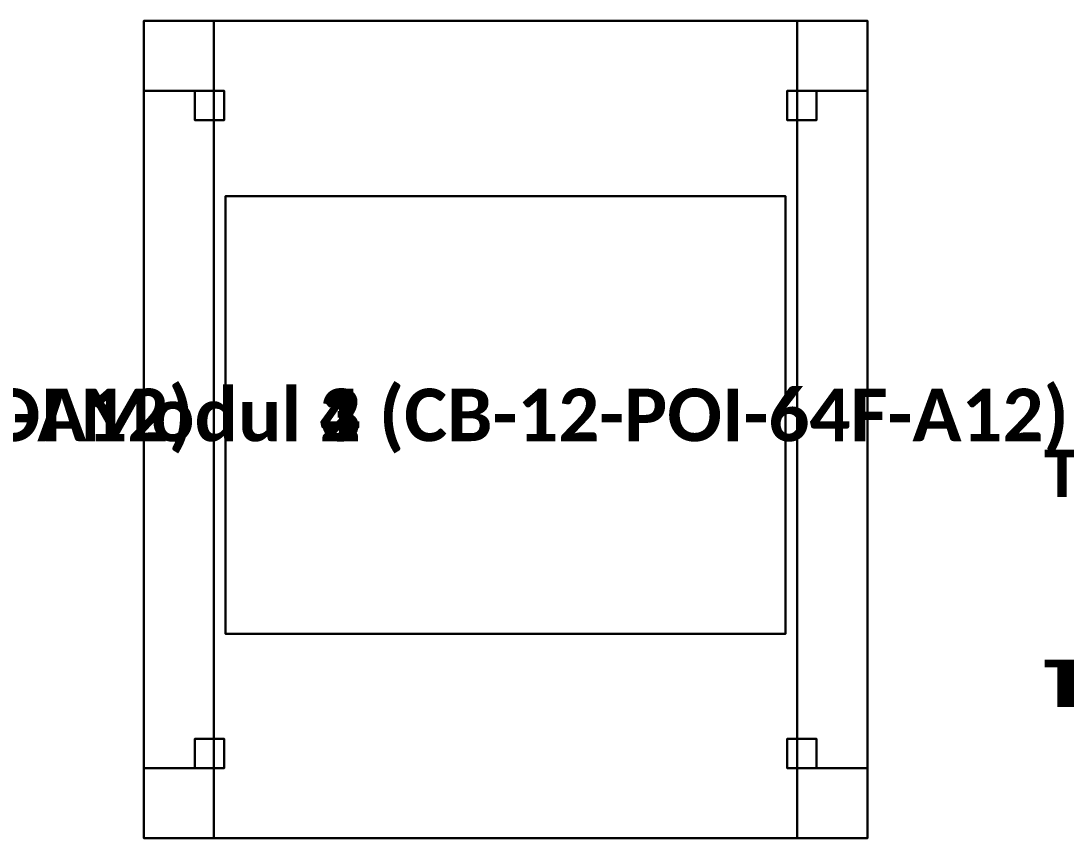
# Model space of a CAD drawing. Header units: millimetres. Extents: x -25000 to 25000, y -60388 to 35000.
# Drawn here: x -14815 to -13920, y -60220 to -59520 of the extents above; entities that cross this region are included whole.
import ezdxf
from ezdxf.enums import TextEntityAlignment as Align

# ---------------------------------------------------------------- set-up
doc = ezdxf.new("R2010")
doc.units = ezdxf.units.MM
for name, color, linetype in [('EKP_POI_MODULLERI', 40, 'CONTINUOUS'), ('EKP_POI_TASIYICI_SASE', 30, 'CONTINUOUS'), ('EKP_TURKCELL_RRU', 5, 'CONTINUOUS')]:
    doc.layers.add(name, color=color, linetype=linetype)
doc.styles.get("Standard").update_dxf_attribs({"font": 'calibrib.ttf'})

msp = doc.modelspace()

# ---------------------------------------------------------------- linework, layer by layer
at = {"layer": 'EKP_POI_MODULLERI'}
for p, q in [((-14160, -59670, 18279.5), (-14640, -59670, 18279.5)), ((-14640, -59670, 18279.5), (-14640, -60045, 18279.5)), ((-14160, -59670, 18543.5), (-14640, -59670, 18543.5)), ((-14640, -59670, 18543.5), (-14640, -60045, 18543.5)), ((-14640, -59670, 18279.5), (-14640, -59670, 18543.5)), ((-14160, -59670, 18594.5), (-14640, -59670, 18594.5)), ((-14640, -59670, 18594.5), (-14640, -60045, 18594.5)), ((-14160, -59670, 18858.5), (-14640, -59670, 18858.5)), ((-14640, -59670, 18858.5), (-14640, -60045, 18858.5)), ((-14640, -59670, 18594.5), (-14640, -59670, 18858.5)), ((-14160, -59670, 18909.5), (-14640, -59670, 18909.5)), ((-14640, -59670, 18909.5), (-14640, -60045, 18909.5)), ((-14160, -59670, 19173.5), (-14640, -59670, 19173.5)), ((-14640, -59670, 19173.5), (-14640, -60045, 19173.5)), ((-14640, -59670, 18909.5), (-14640, -59670, 19173.5)), ((-14160, -59670, 19224.5), (-14640, -59670, 19224.5)), ((-14640, -59670, 19224.5), (-14640, -60045, 19224.5)), ((-14160, -59670, 19488.5), (-14640, -59670, 19488.5)), ((-14640, -59670, 19488.5), (-14640, -60045, 19488.5)), ((-14640, -59670, 19224.5), (-14640, -59670, 19488.5)), ((-14160, -60045, 18279.5), (-14160, -59670, 18279.5)), ((-14160, -60045, 18543.5), (-14160, -59670, 18543.5)), ((-14160, -59670, 18279.5), (-14160, -59670, 18543.5)), ((-14160, -60045, 18594.5), (-14160, -59670, 18594.5)), ((-14160, -60045, 18858.5), (-14160, -59670, 18858.5)), ((-14160, -59670, 18594.5), (-14160, -59670, 18858.5)), ((-14160, -60045, 18909.5), (-14160, -59670, 18909.5)), ((-14160, -60045, 19173.5), (-14160, -59670, 19173.5)), ((-14160, -59670, 18909.5), (-14160, -59670, 19173.5)), ((-14160, -60045, 19224.5), (-14160, -59670, 19224.5)), ((-14160, -60045, 19488.5), (-14160, -59670, 19488.5)), ((-14160, -59670, 19224.5), (-14160, -59670, 19488.5)), ((-14640, -60045, 18279.5), (-14160, -60045, 18279.5)), ((-14640, -60045, 18543.5), (-14160, -60045, 18543.5)), ((-14640, -60045, 18279.5), (-14640, -60045, 18543.5)), ((-14640, -60045, 18594.5), (-14160, -60045, 18594.5)), ((-14640, -60045, 18858.5), (-14160, -60045, 18858.5)), ((-14640, -60045, 18594.5), (-14640, -60045, 18858.5)), ((-14640, -60045, 18909.5), (-14160, -60045, 18909.5)), ((-14640, -60045, 19173.5), (-14160, -60045, 19173.5)), ((-14640, -60045, 18909.5), (-14640, -60045, 19173.5)), ((-14640, -60045, 19224.5), (-14160, -60045, 19224.5)), ((-14640, -60045, 19488.5), (-14160, -60045, 19488.5)), ((-14640, -60045, 19224.5), (-14640, -60045, 19488.5)), ((-14160, -60045, 18279.5), (-14160, -60045, 18543.5)), ((-14160, -60045, 18594.5), (-14160, -60045, 18858.5)), ((-14160, -60045, 18909.5), (-14160, -60045, 19173.5)), ((-14160, -60045, 19224.5), (-14160, -60045, 19488.5))]:
    msp.add_line(p, q, dxfattribs=at)
for points in [[(-14640, -60045, 18279.5), (-14160, -60045, 18279.5), (-14160, -59670, 18279.5), (-14640, -59670, 18279.5)], [(-14640, -60045, 18543.5), (-14160, -60045, 18543.5), (-14160, -59670, 18543.5), (-14640, -59670, 18543.5)], [(-14640, -59670, 18279.5), (-14160, -59670, 18279.5), (-14160, -59670, 18543.5), (-14640, -59670, 18543.5)], [(-14640, -60045, 18279.5), (-14640, -59670, 18279.5), (-14640, -59670, 18543.5), (-14640, -60045, 18543.5)], [(-14640, -60045, 18594.5), (-14160, -60045, 18594.5), (-14160, -59670, 18594.5), (-14640, -59670, 18594.5)], [(-14640, -60045, 18858.5), (-14160, -60045, 18858.5), (-14160, -59670, 18858.5), (-14640, -59670, 18858.5)], [(-14640, -59670, 18594.5), (-14160, -59670, 18594.5), (-14160, -59670, 18858.5), (-14640, -59670, 18858.5)], [(-14640, -60045, 18594.5), (-14640, -59670, 18594.5), (-14640, -59670, 18858.5), (-14640, -60045, 18858.5)], [(-14640, -60045, 18909.5), (-14160, -60045, 18909.5), (-14160, -59670, 18909.5), (-14640, -59670, 18909.5)], [(-14640, -60045, 19173.5), (-14160, -60045, 19173.5), (-14160, -59670, 19173.5), (-14640, -59670, 19173.5)], [(-14640, -59670, 18909.5), (-14160, -59670, 18909.5), (-14160, -59670, 19173.5), (-14640, -59670, 19173.5)], [(-14640, -60045, 18909.5), (-14640, -59670, 18909.5), (-14640, -59670, 19173.5), (-14640, -60045, 19173.5)], [(-14640, -60045, 19224.5), (-14160, -60045, 19224.5), (-14160, -59670, 19224.5), (-14640, -59670, 19224.5)], [(-14640, -60045, 19488.5), (-14160, -60045, 19488.5), (-14160, -59670, 19488.5), (-14640, -59670, 19488.5)], [(-14640, -59670, 19224.5), (-14160, -59670, 19224.5), (-14160, -59670, 19488.5), (-14640, -59670, 19488.5)], [(-14640, -60045, 19224.5), (-14640, -59670, 19224.5), (-14640, -59670, 19488.5), (-14640, -60045, 19488.5)], [(-14160, -60045, 18279.5), (-14160, -59670, 18279.5), (-14160, -59670, 18543.5), (-14160, -60045, 18543.5)], [(-14160, -60045, 18594.5), (-14160, -59670, 18594.5), (-14160, -59670, 18858.5), (-14160, -60045, 18858.5)], [(-14160, -60045, 18909.5), (-14160, -59670, 18909.5), (-14160, -59670, 19173.5), (-14160, -60045, 19173.5)], [(-14160, -60045, 19224.5), (-14160, -59670, 19224.5), (-14160, -59670, 19488.5), (-14160, -60045, 19488.5)], [(-14640, -60045, 18279.5), (-14160, -60045, 18279.5), (-14160, -60045, 18543.5), (-14640, -60045, 18543.5)], [(-14640, -60045, 18594.5), (-14160, -60045, 18594.5), (-14160, -60045, 18858.5), (-14640, -60045, 18858.5)], [(-14640, -60045, 18909.5), (-14160, -60045, 18909.5), (-14160, -60045, 19173.5), (-14640, -60045, 19173.5)], [(-14640, -60045, 19224.5), (-14160, -60045, 19224.5), (-14160, -60045, 19488.5), (-14640, -60045, 19488.5)]]:
    msp.add_3dface(points, dxfattribs=at)
at = {"layer": 'EKP_POI_TASIYICI_SASE'}
for p, q in [((-14090, -59520, 18121), (-14710, -59520, 18121)), ((-14710, -59520, 18121), (-14710, -60220, 18121)), ((-14090, -59520, 18221), (-14710, -59520, 18221)), ((-14710, -59520, 18221), (-14710, -60220, 18221)), ((-14710, -59520, 18121), (-14710, -59520, 18221)), ((-14650, -59520, 18221), (-14710, -59520, 18221)), ((-14710, -59520, 18221), (-14710, -59580, 18221)), ((-14650, -59520, 19541), (-14710, -59520, 19541)), ((-14710, -59520, 19541), (-14710, -59580, 19541)), ((-14710, -59520, 18221), (-14710, -59520, 19541)), ((-14090, -59520, 19541), (-14710, -59520, 19541)), ((-14710, -59520, 19541), (-14710, -60220, 19541)), ((-14090, -59520, 19601), (-14710, -59520, 19601)), ((-14710, -59520, 19601), (-14710, -60220, 19601)), ((-14710, -59520, 19541), (-14710, -59520, 19601)), ((-14650, -59580, 18221), (-14650, -59520, 18221)), ((-14650, -59580, 19541), (-14650, -59520, 19541)), ((-14650, -59520, 18221), (-14650, -59520, 19541)), ((-14090, -59520, 18221), (-14150, -59520, 18221)), ((-14150, -59520, 18221), (-14150, -59580, 18221)), ((-14090, -59520, 19541), (-14150, -59520, 19541)), ((-14150, -59520, 19541), (-14150, -59580, 19541)), ((-14150, -59520, 18221), (-14150, -59520, 19541)), ((-14090, -60220, 18121), (-14090, -59520, 18121)), ((-14090, -60220, 18221), (-14090, -59520, 18221)), ((-14090, -59520, 18121), (-14090, -59520, 18221)), ((-14090, -59580, 18221), (-14090, -59520, 18221)), ((-14090, -59580, 19541), (-14090, -59520, 19541)), ((-14090, -59520, 18221), (-14090, -59520, 19541)), ((-14090, -60220, 19541), (-14090, -59520, 19541)), ((-14090, -60220, 19601), (-14090, -59520, 19601)), ((-14090, -59520, 19541), (-14090, -59520, 19601)), ((-14710, -59580, 18221), (-14650, -59580, 18221)), ((-14710, -59580, 19541), (-14650, -59580, 19541)), ((-14710, -59580, 18221), (-14710, -59580, 19541)), ((-14650, -59580, 18261), (-14710, -59580, 18261)), ((-14710, -59580, 18261), (-14710, -60160, 18261)), ((-14650, -59580, 18301), (-14710, -59580, 18301)), ((-14710, -59580, 18301), (-14710, -60160, 18301)), ((-14710, -59580, 18261), (-14710, -59580, 18301)), ((-14650, -59580, 18861), (-14710, -59580, 18861)), ((-14710, -59580, 18861), (-14710, -60160, 18861)), ((-14650, -59580, 18901), (-14710, -59580, 18901)), ((-14710, -59580, 18901), (-14710, -60160, 18901)), ((-14710, -59580, 18861), (-14710, -59580, 18901)), ((-14650, -59580, 19481), (-14710, -59580, 19481)), ((-14710, -59580, 19481), (-14710, -60160, 19481)), ((-14650, -59580, 19521), (-14710, -59580, 19521)), ((-14710, -59580, 19521), (-14710, -60160, 19521)), ((-14710, -59580, 19481), (-14710, -59580, 19521)), ((-14641.3, -59580, 18221), (-14666.3, -59580, 18221)), ((-14666.3, -59580, 18221), (-14666.3, -59605, 18221)), ((-14641.3, -59580, 19541), (-14666.3, -59580, 19541)), ((-14666.3, -59580, 19541), (-14666.3, -59605, 19541)), ((-14666.3, -59580, 18221), (-14666.3, -59580, 19541)), ((-14650, -59580, 18221), (-14650, -59580, 19541)), ((-14650, -60160, 18261), (-14650, -59580, 18261)), ((-14650, -60160, 18301), (-14650, -59580, 18301)), ((-14650, -59580, 18261), (-14650, -59580, 18301)), ((-14650, -60160, 18861), (-14650, -59580, 18861)), ((-14650, -60160, 18901), (-14650, -59580, 18901)), ((-14650, -59580, 18861), (-14650, -59580, 18901)), ((-14650, -60160, 19481), (-14650, -59580, 19481)), ((-14650, -60160, 19521), (-14650, -59580, 19521)), ((-14650, -59580, 19481), (-14650, -59580, 19521)), ((-14641.3, -59605, 18221), (-14641.3, -59580, 18221)), ((-14641.3, -59605, 19541), (-14641.3, -59580, 19541)), ((-14641.3, -59580, 18221), (-14641.3, -59580, 19541)), ((-14133.7, -59580, 18221), (-14158.7, -59580, 18221)), ((-14158.7, -59580, 18221), (-14158.7, -59605, 18221)), ((-14133.7, -59580, 19541), (-14158.7, -59580, 19541)), ((-14158.7, -59580, 19541), (-14158.7, -59605, 19541)), ((-14158.7, -59580, 18221), (-14158.7, -59580, 19541)), ((-14150, -59580, 18221), (-14090, -59580, 18221)), ((-14150, -59580, 19541), (-14090, -59580, 19541)), ((-14150, -59580, 18221), (-14150, -59580, 19541)), ((-14090, -59580, 18261), (-14150, -59580, 18261)), ((-14150, -59580, 18261), (-14150, -60160, 18261)), ((-14090, -59580, 18301), (-14150, -59580, 18301)), ((-14150, -59580, 18301), (-14150, -60160, 18301)), ((-14150, -59580, 18261), (-14150, -59580, 18301)), ((-14090, -59580, 18861), (-14150, -59580, 18861)), ((-14150, -59580, 18861), (-14150, -60160, 18861)), ((-14090, -59580, 18901), (-14150, -59580, 18901)), ((-14150, -59580, 18901), (-14150, -60160, 18901)), ((-14150, -59580, 18861), (-14150, -59580, 18901)), ((-14090, -59580, 19481), (-14150, -59580, 19481)), ((-14150, -59580, 19481), (-14150, -60160, 19481)), ((-14090, -59580, 19521), (-14150, -59580, 19521)), ((-14150, -59580, 19521), (-14150, -60160, 19521)), ((-14150, -59580, 19481), (-14150, -59580, 19521)), ((-14133.7, -59605, 18221), (-14133.7, -59580, 18221)), ((-14133.7, -59605, 19541), (-14133.7, -59580, 19541)), ((-14133.7, -59580, 18221), (-14133.7, -59580, 19541)), ((-14090, -59580, 18221), (-14090, -59580, 19541)), ((-14090, -60160, 18261), (-14090, -59580, 18261)), ((-14090, -60160, 18301), (-14090, -59580, 18301)), ((-14090, -59580, 18261), (-14090, -59580, 18301)), ((-14090, -60160, 18861), (-14090, -59580, 18861)), ((-14090, -60160, 18901), (-14090, -59580, 18901)), ((-14090, -59580, 18861), (-14090, -59580, 18901)), ((-14090, -60160, 19481), (-14090, -59580, 19481)), ((-14090, -60160, 19521), (-14090, -59580, 19521)), ((-14090, -59580, 19481), (-14090, -59580, 19521)), ((-14666.3, -59605, 18221), (-14641.3, -59605, 18221)), ((-14666.3, -59605, 19541), (-14641.3, -59605, 19541)), ((-14666.3, -59605, 18221), (-14666.3, -59605, 19541)), ((-14641.3, -59605, 18221), (-14641.3, -59605, 19541)), ((-14158.7, -59605, 18221), (-14133.7, -59605, 18221)), ((-14158.7, -59605, 19541), (-14133.7, -59605, 19541)), ((-14158.7, -59605, 18221), (-14158.7, -59605, 19541)), ((-14133.7, -59605, 18221), (-14133.7, -59605, 19541)), ((-14641.3, -60135, 18221), (-14666.3, -60135, 18221)), ((-14666.3, -60135, 18221), (-14666.3, -60160, 18221)), ((-14641.3, -60135, 19541), (-14666.3, -60135, 19541)), ((-14666.3, -60135, 19541), (-14666.3, -60160, 19541)), ((-14666.3, -60135, 18221), (-14666.3, -60135, 19541)), ((-14641.3, -60160, 18221), (-14641.3, -60135, 18221)), ((-14641.3, -60160, 19541), (-14641.3, -60135, 19541)), ((-14641.3, -60135, 18221), (-14641.3, -60135, 19541)), ((-14133.7, -60135, 18221), (-14158.7, -60135, 18221)), ((-14158.7, -60135, 18221), (-14158.7, -60160, 18221)), ((-14133.7, -60135, 19541), (-14158.7, -60135, 19541)), ((-14158.7, -60135, 19541), (-14158.7, -60160, 19541)), ((-14158.7, -60135, 18221), (-14158.7, -60135, 19541)), ((-14133.7, -60160, 18221), (-14133.7, -60135, 18221)), ((-14133.7, -60160, 19541), (-14133.7, -60135, 19541)), ((-14133.7, -60135, 18221), (-14133.7, -60135, 19541)), ((-14650, -60160, 18221), (-14710, -60160, 18221)), ((-14710, -60160, 18221), (-14710, -60220, 18221)), ((-14650, -60160, 19541), (-14710, -60160, 19541)), ((-14710, -60160, 19541), (-14710, -60220, 19541)), ((-14710, -60160, 18221), (-14710, -60160, 19541)), ((-14710, -60160, 18261), (-14650, -60160, 18261)), ((-14710, -60160, 18301), (-14650, -60160, 18301)), ((-14710, -60160, 18261), (-14710, -60160, 18301)), ((-14710, -60160, 18861), (-14650, -60160, 18861)), ((-14710, -60160, 18901), (-14650, -60160, 18901)), ((-14710, -60160, 18861), (-14710, -60160, 18901)), ((-14710, -60160, 19481), (-14650, -60160, 19481)), ((-14710, -60160, 19521), (-14650, -60160, 19521)), ((-14710, -60160, 19481), (-14710, -60160, 19521)), ((-14666.3, -60160, 18221), (-14641.3, -60160, 18221)), ((-14666.3, -60160, 19541), (-14641.3, -60160, 19541)), ((-14666.3, -60160, 18221), (-14666.3, -60160, 19541)), ((-14650, -60220, 18221), (-14650, -60160, 18221)), ((-14650, -60220, 19541), (-14650, -60160, 19541)), ((-14650, -60160, 18221), (-14650, -60160, 19541)), ((-14650, -60160, 18261), (-14650, -60160, 18301)), ((-14650, -60160, 18861), (-14650, -60160, 18901)), ((-14650, -60160, 19481), (-14650, -60160, 19521)), ((-14641.3, -60160, 18221), (-14641.3, -60160, 19541)), ((-14158.7, -60160, 18221), (-14133.7, -60160, 18221)), ((-14158.7, -60160, 19541), (-14133.7, -60160, 19541)), ((-14158.7, -60160, 18221), (-14158.7, -60160, 19541)), ((-14090, -60160, 18221), (-14150, -60160, 18221)), ((-14150, -60160, 18221), (-14150, -60220, 18221)), ((-14090, -60160, 19541), (-14150, -60160, 19541)), ((-14150, -60160, 19541), (-14150, -60220, 19541)), ((-14150, -60160, 18221), (-14150, -60160, 19541)), ((-14150, -60160, 18261), (-14090, -60160, 18261)), ((-14150, -60160, 18301), (-14090, -60160, 18301)), ((-14150, -60160, 18261), (-14150, -60160, 18301)), ((-14150, -60160, 18861), (-14090, -60160, 18861)), ((-14150, -60160, 18901), (-14090, -60160, 18901)), ((-14150, -60160, 18861), (-14150, -60160, 18901)), ((-14150, -60160, 19481), (-14090, -60160, 19481)), ((-14150, -60160, 19521), (-14090, -60160, 19521)), ((-14150, -60160, 19481), (-14150, -60160, 19521)), ((-14133.7, -60160, 18221), (-14133.7, -60160, 19541)), ((-14090, -60220, 18221), (-14090, -60160, 18221)), ((-14090, -60220, 19541), (-14090, -60160, 19541)), ((-14090, -60160, 18221), (-14090, -60160, 19541)), ((-14090, -60160, 18261), (-14090, -60160, 18301)), ((-14090, -60160, 18861), (-14090, -60160, 18901)), ((-14090, -60160, 19481), (-14090, -60160, 19521)), ((-14710, -60220, 18121), (-14090, -60220, 18121)), ((-14710, -60220, 18221), (-14090, -60220, 18221)), ((-14710, -60220, 18121), (-14710, -60220, 18221)), ((-14710, -60220, 18221), (-14650, -60220, 18221)), ((-14710, -60220, 19541), (-14650, -60220, 19541)), ((-14710, -60220, 18221), (-14710, -60220, 19541)), ((-14710, -60220, 19541), (-14090, -60220, 19541)), ((-14710, -60220, 19601), (-14090, -60220, 19601)), ((-14710, -60220, 19541), (-14710, -60220, 19601)), ((-14650, -60220, 18221), (-14650, -60220, 19541)), ((-14150, -60220, 18221), (-14090, -60220, 18221)), ((-14150, -60220, 19541), (-14090, -60220, 19541)), ((-14150, -60220, 18221), (-14150, -60220, 19541)), ((-14090, -60220, 18121), (-14090, -60220, 18221)), ((-14090, -60220, 18221), (-14090, -60220, 19541)), ((-14090, -60220, 19541), (-14090, -60220, 19601))]:
    msp.add_line(p, q, dxfattribs=at)
for points in [[(-14710, -60220, 18121), (-14090, -60220, 18121), (-14090, -59520, 18121), (-14710, -59520, 18121)], [(-14710, -60220, 18221), (-14090, -60220, 18221), (-14090, -59520, 18221), (-14710, -59520, 18221)], [(-14710, -59520, 18121), (-14090, -59520, 18121), (-14090, -59520, 18221), (-14710, -59520, 18221)], [(-14710, -60220, 18121), (-14710, -59520, 18121), (-14710, -59520, 18221), (-14710, -60220, 18221)], [(-14710, -59580, 18221), (-14650, -59580, 18221), (-14650, -59520, 18221), (-14710, -59520, 18221)], [(-14710, -59580, 19541), (-14650, -59580, 19541), (-14650, -59520, 19541), (-14710, -59520, 19541)], [(-14710, -59520, 18221), (-14650, -59520, 18221), (-14650, -59520, 19541), (-14710, -59520, 19541)], [(-14710, -59580, 18221), (-14710, -59520, 18221), (-14710, -59520, 19541), (-14710, -59580, 19541)], [(-14710, -60220, 19541), (-14090, -60220, 19541), (-14090, -59520, 19541), (-14710, -59520, 19541)], [(-14710, -60220, 19601), (-14090, -60220, 19601), (-14090, -59520, 19601), (-14710, -59520, 19601)], [(-14710, -59520, 19541), (-14090, -59520, 19541), (-14090, -59520, 19601), (-14710, -59520, 19601)], [(-14710, -60220, 19541), (-14710, -59520, 19541), (-14710, -59520, 19601), (-14710, -60220, 19601)], [(-14650, -59580, 18221), (-14650, -59520, 18221), (-14650, -59520, 19541), (-14650, -59580, 19541)], [(-14150, -59580, 18221), (-14090, -59580, 18221), (-14090, -59520, 18221), (-14150, -59520, 18221)], [(-14150, -59580, 19541), (-14090, -59580, 19541), (-14090, -59520, 19541), (-14150, -59520, 19541)], [(-14150, -59520, 18221), (-14090, -59520, 18221), (-14090, -59520, 19541), (-14150, -59520, 19541)], [(-14150, -59580, 18221), (-14150, -59520, 18221), (-14150, -59520, 19541), (-14150, -59580, 19541)], [(-14090, -60220, 18121), (-14090, -59520, 18121), (-14090, -59520, 18221), (-14090, -60220, 18221)], [(-14090, -59580, 18221), (-14090, -59520, 18221), (-14090, -59520, 19541), (-14090, -59580, 19541)], [(-14090, -60220, 19541), (-14090, -59520, 19541), (-14090, -59520, 19601), (-14090, -60220, 19601)], [(-14710, -59580, 18221), (-14650, -59580, 18221), (-14650, -59580, 19541), (-14710, -59580, 19541)], [(-14710, -60160, 18261), (-14650, -60160, 18261), (-14650, -59580, 18261), (-14710, -59580, 18261)], [(-14710, -60160, 18301), (-14650, -60160, 18301), (-14650, -59580, 18301), (-14710, -59580, 18301)], [(-14710, -59580, 18261), (-14650, -59580, 18261), (-14650, -59580, 18301), (-14710, -59580, 18301)], [(-14710, -60160, 18261), (-14710, -59580, 18261), (-14710, -59580, 18301), (-14710, -60160, 18301)], [(-14710, -60160, 18861), (-14650, -60160, 18861), (-14650, -59580, 18861), (-14710, -59580, 18861)], [(-14710, -60160, 18901), (-14650, -60160, 18901), (-14650, -59580, 18901), (-14710, -59580, 18901)], [(-14710, -59580, 18861), (-14650, -59580, 18861), (-14650, -59580, 18901), (-14710, -59580, 18901)], [(-14710, -60160, 18861), (-14710, -59580, 18861), (-14710, -59580, 18901), (-14710, -60160, 18901)], [(-14710, -60160, 19481), (-14650, -60160, 19481), (-14650, -59580, 19481), (-14710, -59580, 19481)], [(-14710, -60160, 19521), (-14650, -60160, 19521), (-14650, -59580, 19521), (-14710, -59580, 19521)], [(-14710, -59580, 19481), (-14650, -59580, 19481), (-14650, -59580, 19521), (-14710, -59580, 19521)], [(-14710, -60160, 19481), (-14710, -59580, 19481), (-14710, -59580, 19521), (-14710, -60160, 19521)], [(-14666.3, -59605, 18221), (-14641.3, -59605, 18221), (-14641.3, -59580, 18221), (-14666.3, -59580, 18221)], [(-14666.3, -59605, 19541), (-14641.3, -59605, 19541), (-14641.3, -59580, 19541), (-14666.3, -59580, 19541)], [(-14666.3, -59580, 18221), (-14641.3, -59580, 18221), (-14641.3, -59580, 19541), (-14666.3, -59580, 19541)], [(-14666.3, -59605, 18221), (-14666.3, -59580, 18221), (-14666.3, -59580, 19541), (-14666.3, -59605, 19541)], [(-14650, -60160, 18261), (-14650, -59580, 18261), (-14650, -59580, 18301), (-14650, -60160, 18301)], [(-14650, -60160, 18861), (-14650, -59580, 18861), (-14650, -59580, 18901), (-14650, -60160, 18901)], [(-14650, -60160, 19481), (-14650, -59580, 19481), (-14650, -59580, 19521), (-14650, -60160, 19521)], [(-14641.3, -59605, 18221), (-14641.3, -59580, 18221), (-14641.3, -59580, 19541), (-14641.3, -59605, 19541)], [(-14158.7, -59605, 18221), (-14133.7, -59605, 18221), (-14133.7, -59580, 18221), (-14158.7, -59580, 18221)], [(-14158.7, -59605, 19541), (-14133.7, -59605, 19541), (-14133.7, -59580, 19541), (-14158.7, -59580, 19541)], [(-14158.7, -59580, 18221), (-14133.7, -59580, 18221), (-14133.7, -59580, 19541), (-14158.7, -59580, 19541)], [(-14158.7, -59605, 18221), (-14158.7, -59580, 18221), (-14158.7, -59580, 19541), (-14158.7, -59605, 19541)], [(-14150, -59580, 18221), (-14090, -59580, 18221), (-14090, -59580, 19541), (-14150, -59580, 19541)], [(-14150, -60160, 18261), (-14090, -60160, 18261), (-14090, -59580, 18261), (-14150, -59580, 18261)], [(-14150, -60160, 18301), (-14090, -60160, 18301), (-14090, -59580, 18301), (-14150, -59580, 18301)], [(-14150, -59580, 18261), (-14090, -59580, 18261), (-14090, -59580, 18301), (-14150, -59580, 18301)], [(-14150, -60160, 18261), (-14150, -59580, 18261), (-14150, -59580, 18301), (-14150, -60160, 18301)], [(-14150, -60160, 18861), (-14090, -60160, 18861), (-14090, -59580, 18861), (-14150, -59580, 18861)], [(-14150, -60160, 18901), (-14090, -60160, 18901), (-14090, -59580, 18901), (-14150, -59580, 18901)], [(-14150, -59580, 18861), (-14090, -59580, 18861), (-14090, -59580, 18901), (-14150, -59580, 18901)], [(-14150, -60160, 18861), (-14150, -59580, 18861), (-14150, -59580, 18901), (-14150, -60160, 18901)], [(-14150, -60160, 19481), (-14090, -60160, 19481), (-14090, -59580, 19481), (-14150, -59580, 19481)], [(-14150, -60160, 19521), (-14090, -60160, 19521), (-14090, -59580, 19521), (-14150, -59580, 19521)], [(-14150, -59580, 19481), (-14090, -59580, 19481), (-14090, -59580, 19521), (-14150, -59580, 19521)], [(-14150, -60160, 19481), (-14150, -59580, 19481), (-14150, -59580, 19521), (-14150, -60160, 19521)], [(-14133.7, -59605, 18221), (-14133.7, -59580, 18221), (-14133.7, -59580, 19541), (-14133.7, -59605, 19541)], [(-14090, -60160, 18261), (-14090, -59580, 18261), (-14090, -59580, 18301), (-14090, -60160, 18301)], [(-14090, -60160, 18861), (-14090, -59580, 18861), (-14090, -59580, 18901), (-14090, -60160, 18901)], [(-14090, -60160, 19481), (-14090, -59580, 19481), (-14090, -59580, 19521), (-14090, -60160, 19521)], [(-14666.3, -59605, 18221), (-14641.3, -59605, 18221), (-14641.3, -59605, 19541), (-14666.3, -59605, 19541)], [(-14158.7, -59605, 18221), (-14133.7, -59605, 18221), (-14133.7, -59605, 19541), (-14158.7, -59605, 19541)], [(-14666.3, -60160, 18221), (-14641.3, -60160, 18221), (-14641.3, -60135, 18221), (-14666.3, -60135, 18221)], [(-14666.3, -60160, 19541), (-14641.3, -60160, 19541), (-14641.3, -60135, 19541), (-14666.3, -60135, 19541)], [(-14666.3, -60135, 18221), (-14641.3, -60135, 18221), (-14641.3, -60135, 19541), (-14666.3, -60135, 19541)], [(-14666.3, -60160, 18221), (-14666.3, -60135, 18221), (-14666.3, -60135, 19541), (-14666.3, -60160, 19541)], [(-14641.3, -60160, 18221), (-14641.3, -60135, 18221), (-14641.3, -60135, 19541), (-14641.3, -60160, 19541)], [(-14158.7, -60160, 18221), (-14133.7, -60160, 18221), (-14133.7, -60135, 18221), (-14158.7, -60135, 18221)], [(-14158.7, -60160, 19541), (-14133.7, -60160, 19541), (-14133.7, -60135, 19541), (-14158.7, -60135, 19541)], [(-14158.7, -60135, 18221), (-14133.7, -60135, 18221), (-14133.7, -60135, 19541), (-14158.7, -60135, 19541)], [(-14158.7, -60160, 18221), (-14158.7, -60135, 18221), (-14158.7, -60135, 19541), (-14158.7, -60160, 19541)], [(-14133.7, -60160, 18221), (-14133.7, -60135, 18221), (-14133.7, -60135, 19541), (-14133.7, -60160, 19541)], [(-14710, -60220, 18221), (-14650, -60220, 18221), (-14650, -60160, 18221), (-14710, -60160, 18221)], [(-14710, -60220, 19541), (-14650, -60220, 19541), (-14650, -60160, 19541), (-14710, -60160, 19541)], [(-14710, -60160, 18221), (-14650, -60160, 18221), (-14650, -60160, 19541), (-14710, -60160, 19541)], [(-14710, -60220, 18221), (-14710, -60160, 18221), (-14710, -60160, 19541), (-14710, -60220, 19541)], [(-14710, -60160, 18261), (-14650, -60160, 18261), (-14650, -60160, 18301), (-14710, -60160, 18301)], [(-14710, -60160, 18861), (-14650, -60160, 18861), (-14650, -60160, 18901), (-14710, -60160, 18901)], [(-14710, -60160, 19481), (-14650, -60160, 19481), (-14650, -60160, 19521), (-14710, -60160, 19521)], [(-14666.3, -60160, 18221), (-14641.3, -60160, 18221), (-14641.3, -60160, 19541), (-14666.3, -60160, 19541)], [(-14650, -60220, 18221), (-14650, -60160, 18221), (-14650, -60160, 19541), (-14650, -60220, 19541)], [(-14158.7, -60160, 18221), (-14133.7, -60160, 18221), (-14133.7, -60160, 19541), (-14158.7, -60160, 19541)], [(-14150, -60220, 18221), (-14090, -60220, 18221), (-14090, -60160, 18221), (-14150, -60160, 18221)], [(-14150, -60220, 19541), (-14090, -60220, 19541), (-14090, -60160, 19541), (-14150, -60160, 19541)], [(-14150, -60160, 18221), (-14090, -60160, 18221), (-14090, -60160, 19541), (-14150, -60160, 19541)], [(-14150, -60220, 18221), (-14150, -60160, 18221), (-14150, -60160, 19541), (-14150, -60220, 19541)], [(-14150, -60160, 18261), (-14090, -60160, 18261), (-14090, -60160, 18301), (-14150, -60160, 18301)], [(-14150, -60160, 18861), (-14090, -60160, 18861), (-14090, -60160, 18901), (-14150, -60160, 18901)], [(-14150, -60160, 19481), (-14090, -60160, 19481), (-14090, -60160, 19521), (-14150, -60160, 19521)], [(-14090, -60220, 18221), (-14090, -60160, 18221), (-14090, -60160, 19541), (-14090, -60220, 19541)], [(-14710, -60220, 18121), (-14090, -60220, 18121), (-14090, -60220, 18221), (-14710, -60220, 18221)], [(-14710, -60220, 18221), (-14650, -60220, 18221), (-14650, -60220, 19541), (-14710, -60220, 19541)], [(-14710, -60220, 19541), (-14090, -60220, 19541), (-14090, -60220, 19601), (-14710, -60220, 19601)], [(-14150, -60220, 18221), (-14090, -60220, 18221), (-14090, -60220, 19541), (-14150, -60220, 19541)]]:
    msp.add_3dface(points, dxfattribs=at)

# ---------------------------------------------------------------- texts
at = {"layer": 'EKP_POI_MODULLERI'}
for s, p in [('POI Modul 1 (CB-12-POI-64F-A12)', (-15150, -59857.5)), ('POI Modul 2 (CB-12-POI-64F-A12)', (-15150, -59857.5)), ('POI Modul 3 (CB-12-POI-64F-A12)', (-15150, -59857.5)), ('POI Modul 4 (CB-12-POI-64F-A12)', (-15150, -59857.5)), ('POI Modul 1 (CB-12-POI-64F-A12)', (-14400, -59857.5)), ('POI Modul 2 (CB-12-POI-64F-A12)', (-14400, -59857.5)), ('POI Modul 3 (CB-12-POI-64F-A12)', (-14400, -59857.5)), ('POI Modul 4 (CB-12-POI-64F-A12)', (-14400, -59857.5))]:
    msp.add_text(s, height=45, dxfattribs=at).set_placement(p, align=Align.MIDDLE_CENTER)
at = {"layer": 'EKP_TURKCELL_RRU'}
for s, p in [('Turkcell RRU (Sol Boru 5, Ust)', (-13556, -59907.52)), ('Turkcell RRU (Sol Boru 6, Ust)', (-13556, -60087.52)), ('Turkcell RRU (Sol Boru 6, Alt)', (-13556, -60087.52))]:
    msp.add_text(s, height=40.6, dxfattribs=at).set_placement(p, align=Align.MIDDLE_CENTER)

doc.saveas('drawing.dxf')
